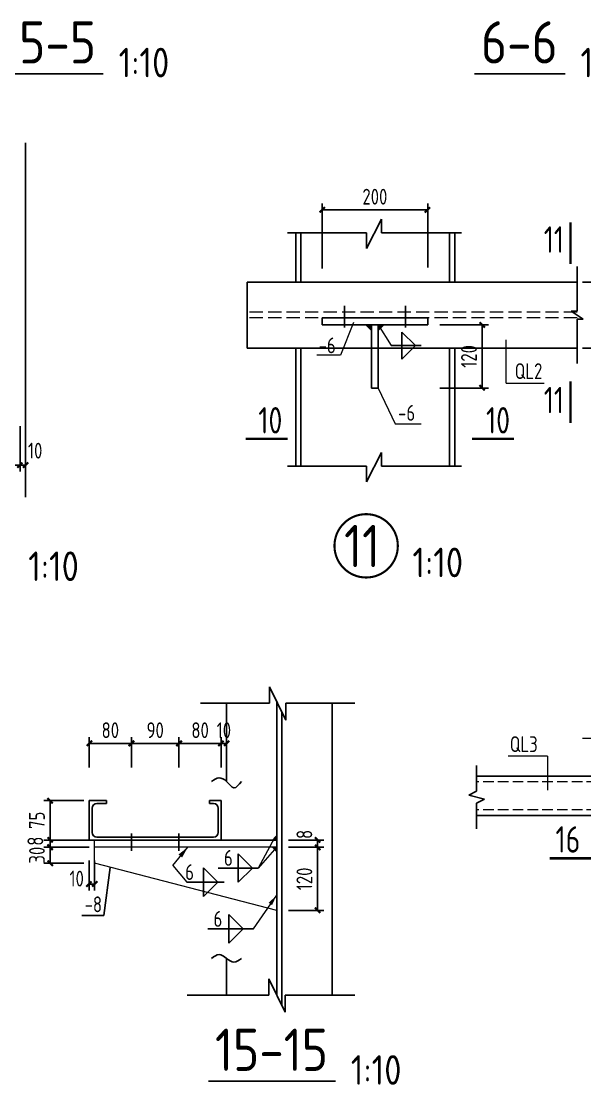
# Model space of a CAD drawing. Header units: millimetres. Extents: x 865490 to 879904, y 39442 to 44891.
# Drawn here: x 875517.9 to 875624.6, y 39645.5 to 39847 of the extents above; entities that cross this region are included whole.
import ezdxf

# ---------------------------------------------------------------- set-up
doc = ezdxf.new("R2010")
doc.units = ezdxf.units.MM
doc.header["$LTSCALE"] = 1000
doc.header["$MEASUREMENT"] = 0
doc.linetypes.add('DASH', pattern=[0.35, 0.25, -0.1])
for name, color, linetype, lineweight in [('1', 4, 'Continuous', 70), ('D3', 62, 'Continuous', 9), ('LZ', 64, 'Continuous', 9), ('数字', 3, 'Continuous', 9)]:
    doc.layers.add(name, color=color, linetype=linetype, lineweight=lineweight)
for name, color, linetype in [('D1', 112, 'Continuous'), ('D2', 6, 'Continuous'), ('DIM', 7, 'Continuous'), ('GJ', 6, 'Continuous'), ('Prof', 2, 'Continuous'), ('PUB_DIM', 3, 'Continuous'), ('THIN', 7, 'Continuous'), ('文字', 7, 'Continuous'), ('桩', 6, 'Continuous')]:
    doc.layers.add(name, color=color, linetype=linetype)
doc.styles.add('GBHZ', font='gbenor.shx', dxfattribs={"width": 0.9, "bigfont": 'gbcbig.shx'})
doc.dimstyles.new('Y10', dxfattribs={"dimscale": 0, "dimtxt": 3, "dimasz": 0.01, "dimexe": 1.2, "dimexo": 1, "dimgap": 1, "dimtad": 1, "dimdec": 0, "dimlfac": 10, "dimzin": 0, "dimdsep": 46, "dimtxsty": 'GBHZ', "dimblk1": 'DX', "dimblk2": 'DX', "dimsah": 1, "dimcen": 0.09, "dimdle": 1, "dimadec": 0, "dimazin": 0, "dimtfac": 1, "dimtdec": 0, "dimtix": 1, "dimtmove": 2, "dimatfit": 3, "dimldrblk": 'DX', "dimfxl": 0, "dimtolj": 1, "dimtzin": 0, "dimarcsym": 0})

# ---------------------------------------------------------------- blocks, each defined once
blk = doc.blocks.new('DX')
at = {"color": 0, "linetype": 'ByBlock', "const_width": 40}
blk.add_lwpolyline([(-54, -51), (46, 49)], dxfattribs=at)
blk = doc.blocks.new('*D279')
at = {"layer": 'Defpoints', "color": 0, "linetype": 'ByBlock', "transparency": 16777216}
for p in [(875530.77, 39699.39), (875523.37, 39691.89), (875530.77, 39691.89)]:
    blk.add_point(p, dxfattribs=at)
at = {"layer": 'DIM', "color": 0, "linetype": 'ByBlock', "lineweight": -2, "transparency": 16777216}
for p, q in [((875529.77, 39699.39), (875522.17, 39699.39)), ((875523.37, 39699.38), (875523.37, 39691.9)), ((875529.77, 39691.89), (875522.17, 39691.89))]:
    blk.add_line(p, q, dxfattribs=at)
at = {"layer": 'DIM', "color": 0, "linetype": 'ByBlock', "lineweight": -2, "transparency": 16777216, "xscale": 0.01, "yscale": 0.01, "zscale": 0.01}
for p, rotation in [((875523.37, 39699.39), 90), ((875523.37, 39691.89), 270)]:
    blk.add_blockref('DX', p, dxfattribs=dict(at, rotation=rotation))
at = {"layer": 'DIM', "color": 0, "linetype": 'ByBlock', "transparency": 16777216, "insert": (875520.87, 39695.64), "char_height": 3, "attachment_point": 5, "rotation": 90, "style": 'GBHZ'}
blk.add_mtext('\\A1;75', dxfattribs=at)
blk = doc.blocks.new('*D280')
at = {"layer": 'Defpoints', "color": 0, "linetype": 'ByBlock', "transparency": 16777216}
for p in [(875547.77, 39710.21), (875547.77, 39704.62), (875555.77, 39704.62)]:
    blk.add_point(p, dxfattribs=at)
at = {"layer": 'DIM', "color": 0, "linetype": 'ByBlock', "lineweight": -2, "transparency": 16777216}
for p, q in [((875547.77, 39705.62), (875547.77, 39711.41)), ((875555.76, 39710.21), (875547.78, 39710.21)), ((875555.77, 39705.62), (875555.77, 39711.41))]:
    blk.add_line(p, q, dxfattribs=at)
at = {"layer": 'DIM', "color": 0, "linetype": 'ByBlock', "lineweight": -2, "transparency": 16777216, "xscale": 0.01, "yscale": 0.01, "zscale": 0.01, "rotation": 180}
blk.add_blockref('DX', (875547.77, 39710.21), dxfattribs=at)
at = {"layer": 'DIM', "color": 0, "linetype": 'ByBlock', "lineweight": -2, "transparency": 16777216, "xscale": 0.01, "yscale": 0.01, "zscale": 0.01}
blk.add_blockref('DX', (875555.77, 39710.21), dxfattribs=at)
at = {"layer": 'DIM', "color": 0, "linetype": 'ByBlock', "transparency": 16777216, "insert": (875551.77, 39712.71), "char_height": 3, "attachment_point": 5, "style": 'GBHZ'}
blk.add_mtext('\\A1;80', dxfattribs=at)
blk = doc.blocks.new('*D281')
at = {"layer": 'Defpoints', "color": 0, "linetype": 'ByBlock', "transparency": 16777216}
for p in [(875538.77, 39710.21), (875538.77, 39704.62), (875547.77, 39704.62)]:
    blk.add_point(p, dxfattribs=at)
at = {"layer": 'DIM', "color": 0, "linetype": 'ByBlock', "lineweight": -2, "transparency": 16777216}
for p, q in [((875538.77, 39705.62), (875538.77, 39711.41)), ((875547.76, 39710.21), (875538.78, 39710.21)), ((875547.77, 39705.62), (875547.77, 39711.41))]:
    blk.add_line(p, q, dxfattribs=at)
at = {"layer": 'DIM', "color": 0, "linetype": 'ByBlock', "lineweight": -2, "transparency": 16777216, "xscale": 0.01, "yscale": 0.01, "zscale": 0.01, "rotation": 180}
blk.add_blockref('DX', (875538.77, 39710.21), dxfattribs=at)
at = {"layer": 'DIM', "color": 0, "linetype": 'ByBlock', "lineweight": -2, "transparency": 16777216, "xscale": 0.01, "yscale": 0.01, "zscale": 0.01}
blk.add_blockref('DX', (875547.77, 39710.21), dxfattribs=at)
at = {"layer": 'DIM', "color": 0, "linetype": 'ByBlock', "transparency": 16777216, "insert": (875543.27, 39712.71), "char_height": 3, "attachment_point": 5, "style": 'GBHZ'}
blk.add_mtext('\\A1;90', dxfattribs=at)
blk = doc.blocks.new('*D282')
at = {"layer": 'Defpoints', "color": 0, "linetype": 'ByBlock', "transparency": 16777216}
for p in [(875530.77, 39710.21), (875530.77, 39704.62), (875538.77, 39704.62)]:
    blk.add_point(p, dxfattribs=at)
at = {"layer": 'DIM', "color": 0, "linetype": 'ByBlock', "lineweight": -2, "transparency": 16777216}
for p, q in [((875530.77, 39705.62), (875530.77, 39711.41)), ((875538.76, 39710.21), (875530.78, 39710.21)), ((875538.77, 39705.62), (875538.77, 39711.41))]:
    blk.add_line(p, q, dxfattribs=at)
at = {"layer": 'DIM', "color": 0, "linetype": 'ByBlock', "lineweight": -2, "transparency": 16777216, "xscale": 0.01, "yscale": 0.01, "zscale": 0.01, "rotation": 180}
blk.add_blockref('DX', (875530.77, 39710.21), dxfattribs=at)
at = {"layer": 'DIM', "color": 0, "linetype": 'ByBlock', "lineweight": -2, "transparency": 16777216, "xscale": 0.01, "yscale": 0.01, "zscale": 0.01}
blk.add_blockref('DX', (875538.77, 39710.21), dxfattribs=at)
at = {"layer": 'DIM', "color": 0, "linetype": 'ByBlock', "transparency": 16777216, "insert": (875534.77, 39712.71), "char_height": 3, "attachment_point": 5, "style": 'GBHZ'}
blk.add_mtext('\\A1;80', dxfattribs=at)
blk = doc.blocks.new('*D283')
at = {"layer": 'Defpoints', "color": 0, "linetype": 'ByBlock', "transparency": 16777216}
for p in [(875567.5, 39691.89), (875567.5, 39690.54), (875574.02, 39690.54)]:
    blk.add_point(p, dxfattribs=at)
at = {"layer": 'DIM', "color": 0, "linetype": 'ByBlock', "lineweight": -2, "transparency": 16777216}
for p, q in [((875568.5, 39691.89), (875575.22, 39691.89)), ((875574.02, 39691.9), (875574.02, 39691.91)), ((875574.02, 39691.89), (875574.02, 39690.54)), ((875568.5, 39690.54), (875575.22, 39690.54)), ((875574.02, 39690.53), (875574.02, 39690.52))]:
    blk.add_line(p, q, dxfattribs=at)
at = {"layer": 'DIM', "color": 0, "linetype": 'ByBlock', "lineweight": -2, "transparency": 16777216, "xscale": 0.01, "yscale": 0.01, "zscale": 0.01}
for p, rotation in [((875574.02, 39691.89), 270), ((875574.02, 39690.54), 90)]:
    blk.add_blockref('DX', p, dxfattribs=dict(at, rotation=rotation))
at = {"layer": 'DIM', "color": 0, "linetype": 'ByBlock', "transparency": 16777216, "insert": (875571.52, 39692.97), "char_height": 3, "attachment_point": 5, "rotation": 90, "style": 'GBHZ'}
blk.add_mtext('\\A1;8', dxfattribs=at)
blk = doc.blocks.new('*D284')
at = {"layer": 'Defpoints', "color": 0, "linetype": 'ByBlock', "transparency": 16777216}
for p in [(875567.5, 39690.54), (875567.5, 39678.54), (875574.02, 39678.54)]:
    blk.add_point(p, dxfattribs=at)
at = {"layer": 'DIM', "color": 0, "linetype": 'ByBlock', "lineweight": -2, "transparency": 16777216}
for p, q in [((875568.5, 39690.54), (875575.22, 39690.54)), ((875574.02, 39690.53), (875574.02, 39678.55)), ((875568.5, 39678.54), (875575.22, 39678.54))]:
    blk.add_line(p, q, dxfattribs=at)
at = {"layer": 'DIM', "color": 0, "linetype": 'ByBlock', "lineweight": -2, "transparency": 16777216, "xscale": 0.01, "yscale": 0.01, "zscale": 0.01}
for p, rotation in [((875574.02, 39690.54), 90), ((875574.02, 39678.54), 270)]:
    blk.add_blockref('DX', p, dxfattribs=dict(at, rotation=rotation))
at = {"layer": 'DIM', "color": 0, "linetype": 'ByBlock', "transparency": 16777216, "insert": (875571.52, 39684.54), "char_height": 3, "attachment_point": 5, "rotation": 90, "style": 'GBHZ'}
blk.add_mtext('\\A1;120', dxfattribs=at)
blk = doc.blocks.new('*D285')
at = {"layer": 'Defpoints', "color": 0, "linetype": 'ByBlock', "transparency": 16777216}
for p in [(875530.77, 39689.01), (875531.77, 39689.01), (875531.77, 39683.57)]:
    blk.add_point(p, dxfattribs=at)
at = {"layer": 'DIM', "color": 0, "linetype": 'ByBlock', "lineweight": -2, "transparency": 16777216}
for p, q in [((875530.77, 39688.01), (875530.77, 39682.37)), ((875531.77, 39688.01), (875531.77, 39682.37)), ((875530.76, 39683.57), (875530.75, 39683.57)), ((875530.77, 39683.57), (875531.77, 39683.57)), ((875531.78, 39683.57), (875531.79, 39683.57))]:
    blk.add_line(p, q, dxfattribs=at)
at = {"layer": 'DIM', "color": 0, "linetype": 'ByBlock', "lineweight": -2, "transparency": 16777216, "xscale": 0.01, "yscale": 0.01, "zscale": 0.01}
blk.add_blockref('DX', (875530.77, 39683.57), dxfattribs=at)
at = {"layer": 'DIM', "color": 0, "linetype": 'ByBlock', "lineweight": -2, "transparency": 16777216, "xscale": 0.01, "yscale": 0.01, "zscale": 0.01, "rotation": 180}
blk.add_blockref('DX', (875531.77, 39683.57), dxfattribs=at)
at = {"layer": 'DIM', "color": 0, "linetype": 'ByBlock', "transparency": 16777216, "insert": (875528.4, 39684.6), "char_height": 3, "attachment_point": 5, "style": 'GBHZ'}
blk.add_mtext('\\A1;10', dxfattribs=at)
blk = doc.blocks.new('*D286')
at = {"layer": 'Defpoints', "color": 0, "linetype": 'ByBlock', "transparency": 16777216}
for p in [(875523.37, 39690.54), (875530.77, 39690.54), (875530.77, 39687.54)]:
    blk.add_point(p, dxfattribs=at)
at = {"layer": 'DIM', "color": 0, "linetype": 'ByBlock', "lineweight": -2, "transparency": 16777216}
for p, q in [((875529.77, 39690.54), (875522.17, 39690.54)), ((875523.37, 39690.55), (875523.37, 39690.56)), ((875523.37, 39687.54), (875523.37, 39690.54)), ((875529.77, 39687.54), (875522.17, 39687.54)), ((875523.37, 39687.53), (875523.37, 39687.52))]:
    blk.add_line(p, q, dxfattribs=at)
at = {"layer": 'DIM', "color": 0, "linetype": 'ByBlock', "lineweight": -2, "transparency": 16777216, "xscale": 0.01, "yscale": 0.01, "zscale": 0.01}
for p, rotation in [((875523.37, 39690.54), 270), ((875523.37, 39687.54), 90)]:
    blk.add_blockref('DX', p, dxfattribs=dict(at, rotation=rotation))
at = {"layer": 'DIM', "color": 0, "linetype": 'ByBlock', "transparency": 16777216, "insert": (875520.87, 39689.04), "char_height": 3, "attachment_point": 5, "rotation": 90, "style": 'GBHZ'}
blk.add_mtext('\\A1;30', dxfattribs=at)
blk = doc.blocks.new('*D287')
at = {"layer": 'Defpoints', "color": 0, "linetype": 'ByBlock', "transparency": 16777216}
for p in [(875531.83, 39691.89), (875523.37, 39690.54), (875531.77, 39690.54)]:
    blk.add_point(p, dxfattribs=at)
at = {"layer": 'DIM', "color": 0, "linetype": 'ByBlock', "lineweight": -2, "transparency": 16777216}
for p, q in [((875530.83, 39691.89), (875522.17, 39691.89)), ((875523.37, 39691.9), (875523.37, 39691.91)), ((875523.37, 39691.89), (875523.37, 39690.54)), ((875530.77, 39690.54), (875522.17, 39690.54)), ((875523.37, 39690.53), (875523.37, 39690.52))]:
    blk.add_line(p, q, dxfattribs=at)
at = {"layer": 'DIM', "color": 0, "linetype": 'ByBlock', "lineweight": -2, "transparency": 16777216, "xscale": 0.01, "yscale": 0.01, "zscale": 0.01}
for p, rotation in [((875523.37, 39691.89), 270), ((875523.37, 39690.54), 90)]:
    blk.add_blockref('DX', p, dxfattribs=dict(at, rotation=rotation))
at = {"layer": 'DIM', "color": 0, "linetype": 'ByBlock', "transparency": 16777216, "insert": (875520.58, 39691.69), "char_height": 3, "attachment_point": 5, "rotation": 90, "style": 'GBHZ'}
blk.add_mtext('\\A1;8', dxfattribs=at)
blk = doc.blocks.new('*D288')
at = {"layer": 'Defpoints', "color": 0, "linetype": 'ByBlock', "transparency": 16777216}
for p in [(875556.77, 39710.21), (875555.77, 39704.62), (875556.77, 39704.62)]:
    blk.add_point(p, dxfattribs=at)
at = {"layer": 'DIM', "color": 0, "linetype": 'ByBlock', "lineweight": -2, "transparency": 16777216}
for p, q in [((875555.76, 39710.21), (875555.75, 39710.21)), ((875555.77, 39705.62), (875555.77, 39711.41)), ((875555.77, 39710.21), (875556.77, 39710.21)), ((875556.77, 39705.62), (875556.77, 39711.41)), ((875556.78, 39710.21), (875556.79, 39710.21))]:
    blk.add_line(p, q, dxfattribs=at)
at = {"layer": 'DIM', "color": 0, "linetype": 'ByBlock', "lineweight": -2, "transparency": 16777216, "xscale": 0.01, "yscale": 0.01, "zscale": 0.01}
blk.add_blockref('DX', (875555.77, 39710.21), dxfattribs=at)
at = {"layer": 'DIM', "color": 0, "linetype": 'ByBlock', "lineweight": -2, "transparency": 16777216, "xscale": 0.01, "yscale": 0.01, "zscale": 0.01, "rotation": 180}
blk.add_blockref('DX', (875556.77, 39710.21), dxfattribs=at)
at = {"layer": 'DIM', "color": 0, "linetype": 'ByBlock', "transparency": 16777216, "insert": (875556.27, 39712.71), "char_height": 3, "attachment_point": 5, "style": 'GBHZ'}
blk.add_mtext('\\A1;10', dxfattribs=at)
blk = doc.blocks.new('*D308')
at = {"layer": 'Defpoints', "color": 0, "linetype": 'ByBlock', "transparency": 16777216}
for p in [(875510.63, 39771.07), (875517.68, 39771.31), (875510.63, 39762.92)]:
    blk.add_point(p, dxfattribs=at)
at = {"layer": 'DIM', "color": 0, "linetype": 'ByBlock', "lineweight": -2, "transparency": 16777216}
for p, q in [((875510.63, 39770.07), (875510.63, 39761.72)), ((875517.68, 39770.31), (875517.68, 39761.72)), ((875517.67, 39762.92), (875510.64, 39762.92))]:
    blk.add_line(p, q, dxfattribs=at)
at = {"layer": 'DIM', "color": 0, "linetype": 'ByBlock', "lineweight": -2, "transparency": 16777216, "xscale": 0.01, "yscale": 0.01, "zscale": 0.01, "rotation": 180}
blk.add_blockref('DX', (875510.63, 39762.92), dxfattribs=at)
at = {"layer": 'DIM', "color": 0, "linetype": 'ByBlock', "lineweight": -2, "transparency": 16777216, "xscale": 0.01, "yscale": 0.01, "zscale": 0.01}
blk.add_blockref('DX', (875517.68, 39762.92), dxfattribs=at)
at = {"layer": 'DIM', "color": 0, "linetype": 'ByBlock', "transparency": 16777216, "insert": (875514.16, 39765.42), "char_height": 3, "attachment_point": 5, "style": 'GBHZ'}
blk.add_mtext('\\A1;70', dxfattribs=at)
blk = doc.blocks.new('*D310')
at = {"layer": 'Defpoints', "color": 0, "linetype": 'ByBlock', "transparency": 16777216}
for p in [(875517.68, 39771.31), (875518.68, 39771.31), (875518.68, 39762.92)]:
    blk.add_point(p, dxfattribs=at)
at = {"layer": 'DIM', "color": 0, "linetype": 'ByBlock', "lineweight": -2, "transparency": 16777216}
for p, q in [((875517.68, 39770.31), (875517.68, 39761.72)), ((875518.68, 39770.31), (875518.68, 39761.72)), ((875517.67, 39762.92), (875517.66, 39762.92)), ((875517.68, 39762.92), (875518.68, 39762.92)), ((875518.69, 39762.92), (875518.7, 39762.92))]:
    blk.add_line(p, q, dxfattribs=at)
at = {"layer": 'DIM', "color": 0, "linetype": 'ByBlock', "lineweight": -2, "transparency": 16777216, "xscale": 0.01, "yscale": 0.01, "zscale": 0.01}
blk.add_blockref('DX', (875517.68, 39762.92), dxfattribs=at)
at = {"layer": 'DIM', "color": 0, "linetype": 'ByBlock', "lineweight": -2, "transparency": 16777216, "xscale": 0.01, "yscale": 0.01, "zscale": 0.01, "rotation": 180}
blk.add_blockref('DX', (875518.68, 39762.92), dxfattribs=at)
at = {"layer": 'DIM', "color": 0, "linetype": 'ByBlock', "transparency": 16777216, "insert": (875520.54, 39765.67), "char_height": 3, "attachment_point": 5, "style": 'GBHZ'}
blk.add_mtext('\\A1;10', dxfattribs=at)
blk = doc.blocks.new('*D984')
at = {"layer": 'Defpoints', "color": 0, "linetype": 'ByBlock', "transparency": 16777216}
for p in [(875594.87, 39811.28), (875574.87, 39799.17), (875594.87, 39799.38)]:
    blk.add_point(p, dxfattribs=at)
at = {"layer": 'DIM', "color": 0, "linetype": 'ByBlock', "lineweight": -2, "transparency": 16777216}
for p, q in [((875574.87, 39800.17), (875574.87, 39812.48)), ((875574.88, 39811.28), (875594.86, 39811.28)), ((875594.87, 39800.38), (875594.87, 39812.48))]:
    blk.add_line(p, q, dxfattribs=at)
at = {"layer": 'DIM', "color": 0, "linetype": 'ByBlock', "lineweight": -2, "transparency": 16777216, "xscale": 0.01, "yscale": 0.01, "zscale": 0.01, "rotation": 180}
blk.add_blockref('DX', (875574.87, 39811.28), dxfattribs=at)
at = {"layer": 'DIM', "color": 0, "linetype": 'ByBlock', "lineweight": -2, "transparency": 16777216, "xscale": 0.01, "yscale": 0.01, "zscale": 0.01}
blk.add_blockref('DX', (875594.87, 39811.28), dxfattribs=at)
at = {"layer": 'DIM', "color": 0, "linetype": 'ByBlock', "transparency": 16777216, "insert": (875584.87, 39813.78), "char_height": 3, "attachment_point": 5, "style": 'GBHZ'}
blk.add_mtext('\\A1;200', dxfattribs=at)
blk = doc.blocks.new('*D985')
at = {"layer": 'Defpoints', "color": 0, "linetype": 'ByBlock', "transparency": 16777216}
for p in [(875596.14, 39789.53), (875596.14, 39777.53), (875605.18, 39777.53)]:
    blk.add_point(p, dxfattribs=at)
at = {"layer": 'DIM', "color": 0, "linetype": 'ByBlock', "lineweight": -2, "transparency": 16777216}
for p, q in [((875597.14, 39789.53), (875606.38, 39789.53)), ((875605.18, 39789.52), (875605.18, 39777.54)), ((875597.14, 39777.53), (875606.38, 39777.53))]:
    blk.add_line(p, q, dxfattribs=at)
at = {"layer": 'DIM', "color": 0, "linetype": 'ByBlock', "lineweight": -2, "transparency": 16777216, "xscale": 0.01, "yscale": 0.01, "zscale": 0.01}
for p, rotation in [((875605.18, 39789.53), 90), ((875605.18, 39777.53), 270)]:
    blk.add_blockref('DX', p, dxfattribs=dict(at, rotation=rotation))
at = {"layer": 'DIM', "color": 0, "linetype": 'ByBlock', "transparency": 16777216, "insert": (875602.68, 39783.53), "char_height": 3, "attachment_point": 5, "rotation": 90, "style": 'GBHZ'}
blk.add_mtext('\\A1;120', dxfattribs=at)
blk = doc.blocks.new('*D986')
at = {"layer": 'Defpoints', "color": 0, "linetype": 'ByBlock', "transparency": 16777216}
for p in [(875623.16, 39797.6), (875623.16, 39785.1), (875631.26, 39785.1)]:
    blk.add_point(p, dxfattribs=at)
at = {"layer": 'DIM', "color": 0, "linetype": 'ByBlock', "lineweight": -2, "transparency": 16777216}
for p, q in [((875624.16, 39797.6), (875632.46, 39797.6)), ((875631.26, 39797.59), (875631.26, 39785.11)), ((875624.16, 39785.1), (875632.46, 39785.1))]:
    blk.add_line(p, q, dxfattribs=at)
at = {"layer": 'DIM', "color": 0, "linetype": 'ByBlock', "lineweight": -2, "transparency": 16777216, "xscale": 0.01, "yscale": 0.01, "zscale": 0.01}
for p, rotation in [((875631.26, 39797.6), 90), ((875631.26, 39785.1), 270)]:
    blk.add_blockref('DX', p, dxfattribs=dict(at, rotation=rotation))
at = {"layer": 'DIM', "color": 0, "linetype": 'ByBlock', "transparency": 16777216, "insert": (875628.76, 39791.35), "char_height": 3, "attachment_point": 5, "rotation": 90, "style": 'GBHZ'}
blk.add_mtext('\\A1;125', dxfattribs=at)

msp = doc.modelspace()

# ---------------------------------------------------------------- linework, layer by layer
at = {"color": 251}
msp.add_line((875518.683, 39756.879), (875518.683, 39823.993), dxfattribs=at)
at = {"linetype": 'ByBlock', "ltscale": 0.5, "const_width": 0.4}
msp.add_lwpolyline([(875577.215, 39747.641, 1), (875589.215, 39747.641, 1)], format="xyb", close=True, dxfattribs=at)
at = {"layer": '1', "color": 2, "const_width": 0.48}
for points in [[(875621.923, 39808.943), (875621.923, 39801.021)], [(875621.923, 39778.821), (875621.923, 39770.899)], [(875560.422, 39767.919), (875568.344, 39767.919)], [(875603.288, 39767.919), (875611.21, 39767.919)], [(875617.963, 39688.451), (875625.885, 39688.451)]]:
    msp.add_lwpolyline(points, dxfattribs=at)
at = {"layer": 'D1', "color": 251}
for p, q in [((875583.271, 39803.976), (875586.146, 39809.526)), ((875586.146, 39809.526), (875586.146, 39806.909)), ((875568.344, 39806.909), (875583.271, 39806.909)), ((875583.271, 39806.909), (875583.271, 39803.976)), ((875586.146, 39806.909), (875601.254, 39806.909)), ((875623.157, 39800.529), (875623.157, 39792.078)), ((875624.281, 39790.597), (875622.032, 39792.078)), ((875622.032, 39792.078), (875623.157, 39792.078)), ((875623.157, 39790.597), (875623.157, 39782.173)), ((875623.157, 39790.597), (875624.281, 39790.597)), ((875589.998, 39788.141), (875589.998, 39783.003)), ((875589.998, 39788.141), (875592.568, 39785.572)), ((875587.969, 39785.572), (875593.649, 39785.572)), ((875589.998, 39783.003), (875592.568, 39785.572)), ((875583.271, 39759.79), (875586.146, 39765.34)), ((875586.146, 39765.34), (875586.146, 39762.722)), ((875568.344, 39762.722), (875583.271, 39762.722)), ((875583.271, 39762.722), (875583.271, 39759.79)), ((875586.146, 39762.722), (875601.254, 39762.722)), ((875564.937, 39717.847, 5), (875564.937, 39720.933, 5)), ((875564.937, 39720.933, 5), (875568.015, 39714.611, 5)), ((875564.937, 39717.847, 5), (875551.831, 39717.847, 5)), ((875568.015, 39714.611, 5), (875568.015, 39717.847, 5)), ((875581.1, 39717.847, 5), (875568.015, 39717.847, 5)), ((875558.964, 39689.301, 5), (875558.964, 39683.892, 5)), ((875558.964, 39689.301, 5), (875561.668, 39686.596, 5)), ((875552.431, 39686.612, 5), (875552.431, 39681.203, 5)), ((875552.431, 39686.612, 5), (875555.136, 39683.908, 5)), ((875555.209, 39686.596, 5), (875562.755, 39686.596, 5)), ((875558.964, 39683.892, 5), (875561.668, 39686.596, 5)), ((875549.29, 39683.908, 5), (875556.312, 39683.908, 5)), ((875552.431, 39681.203, 5), (875555.136, 39683.908, 5)), ((875557.235, 39677.771, 5), (875559.939, 39675.067, 5)), ((875557.235, 39677.771, 5), (875557.235, 39672.362, 5)), ((875553.263, 39675.067, 5), (875561.89, 39675.067, 5)), ((875557.235, 39672.362, 5), (875559.939, 39675.067, 5)), ((875564.787, 39665.584, 5), (875567.864, 39659.263, 5)), ((875564.787, 39662.499, 5), (875564.787, 39665.584, 5)), ((875564.787, 39662.499, 5), (875549.341, 39662.499, 5)), ((875567.864, 39659.263, 5), (875567.864, 39662.499, 5)), ((875581.1, 39662.499, 5), (875567.864, 39662.499, 5))]:
    msp.add_line(p, q, dxfattribs=at)
at = {"layer": 'D2'}
for p, q in [((875569.874, 39806.909), (875569.874, 39797.603)), ((875570.874, 39806.909), (875570.874, 39797.603)), ((875598.982, 39806.909), (875598.982, 39797.603)), ((875599.982, 39806.909), (875599.982, 39797.603)), ((875560.672, 39797.603), (875623.157, 39797.603)), ((875574.874, 39790.818), (875574.874, 39789.533)), ((875574.874, 39790.818), (875594.874, 39790.818)), ((875594.874, 39790.818), (875594.874, 39789.533)), ((875574.874, 39789.533), (875594.874, 39789.533)), ((875584.232, 39789.533), (875584.232, 39777.53)), ((875585.517, 39777.53), (875585.517, 39789.533)), ((875560.672, 39785.103), (875623.157, 39785.103)), ((875569.874, 39785.103), (875569.874, 39762.722)), ((875570.874, 39785.103), (875570.874, 39762.722)), ((875598.982, 39785.103), (875598.982, 39762.722)), ((875599.982, 39785.103), (875599.982, 39762.722)), ((875584.232, 39777.53), (875585.517, 39777.53)), ((875566.272, 39718.19, 5), (875566.272, 39662.499, 5)), ((875556.772, 39717.847, 5), (875556.772, 39702.99, 5)), ((875567.272, 39716.136, 5), (875567.272, 39660.479, 5)), ((875576.772, 39717.847, 5), (875576.772, 39662.499, 5)), ((875640.973, 39704.028), (875604.133, 39704.028)), ((875534.033, 39699.39, 5), (875530.772, 39699.39, 5)), ((875530.772, 39691.891, 5), (875530.772, 39699.39, 5)), ((875531.342, 39693.356, 5), (875531.342, 39697.925, 5)), ((875534.033, 39698.826, 5), (875532.244, 39698.826, 5)), ((875534.033, 39698.826, 5), (875534.033, 39699.39, 5)), ((875555.776, 39699.39, 5), (875553.522, 39699.39, 5)), ((875553.522, 39698.826, 5), (875553.522, 39699.39, 5)), ((875554.311, 39698.826, 5), (875553.522, 39698.826, 5)), ((875555.212, 39693.356, 5), (875555.212, 39697.925, 5)), ((875555.776, 39691.891, 5), (875555.776, 39699.39, 5)), ((875604.133, 39696.53), (875640.973, 39696.53)), ((875566.272, 39691.891, 5), (875530.772, 39691.891, 5)), ((875554.311, 39692.455, 5), (875532.244, 39692.455, 5)), ((875538.772, 39689.863, 5), (875538.772, 39693.131, 5)), ((875547.772, 39689.863, 5), (875547.772, 39693.131, 5)), ((875556.772, 39669.488, 5), (875556.772, 39662.555, 5))]:
    msp.add_line(p, q, dxfattribs=at)
at = {"layer": 'D2', "linetype": 'Continuous'}
for p, q in [((875579.093, 39793.137), (875579.093, 39788.998)), ((875590.655, 39793.137), (875590.655, 39788.998))]:
    msp.add_line(p, q, dxfattribs=at)
at = {"layer": 'D2'}
for centre, start, end in [((875532.244, 39697.925, 5), 90, 180), ((875554.311, 39697.925, 5), 0, 90), ((875532.244, 39693.356, 5), 180, 270), ((875554.311, 39693.356, 5), 270, 0)]:
    msp.add_arc(centre, 0.902, start, end, dxfattribs=at)
at = {"layer": 'D3', "color": 251}
for p, q in [((875580.83, 39789.961), (875578.377, 39783.736)), ((875585.517, 39789.533), (875587.969, 39785.572)), ((875609.711, 39778.445), (875609.711, 39786.635)), ((875578.377, 39783.736), (875573.85, 39783.736)), ((875585.517, 39777.53), (875588.683, 39770.771)), ((875609.711, 39778.445), (875616.924, 39778.445)), ((875588.683, 39770.771), (875593.611, 39770.771)), ((875630.124, 39711.11), (875624.17, 39711.11)), ((875617.579, 39707.775), (875610.117, 39707.775)), ((875617.579, 39707.775), (875617.579, 39701.334)), ((875565.887, 39692.342, 5), (875562.755, 39686.596, 5)), ((875546.581, 39687.096, 5), (875549.447, 39690.539, 5)), ((875565.887, 39690.088, 5), (875562.755, 39686.596, 5)), ((875546.581, 39687.096, 5), (875549.29, 39683.908, 5)), ((875561.89, 39675.067, 5), (875566.272, 39681.472, 5))]:
    msp.add_line(p, q, dxfattribs=at)
at = {"layer": 'D3'}
for p, q in [((875583.162, 39789.533), (875584.232, 39788.462)), ((875586.587, 39789.533), (875585.517, 39788.462)), ((875531.772, 39687.539, 5), (875531.772, 39691.891, 5)), ((875566.272, 39692.793, 5), (875565.501, 39691.891, 5)), ((875566.272, 39690.539, 5), (875531.772, 39690.539, 5)), ((875566.272, 39689.638, 5), (875565.501, 39690.539, 5)), ((875566.272, 39678.542, 5), (875531.772, 39687.539, 5))]:
    msp.add_line(p, q, dxfattribs=at)
for points in [[(875583.162, 39789.533), (875584.232, 39789.533), (875584.232, 39788.462), (875584.232, 39789.533)], [(875586.587, 39789.533), (875585.517, 39789.533), (875585.517, 39788.462), (875585.517, 39789.533)], [(875566.272, 39692.793, 5), (875566.272, 39691.891, 5), (875565.501, 39691.891, 5), (875566.272, 39691.891, 5)], [(875566.272, 39689.638, 5), (875566.272, 39690.539, 5), (875565.501, 39690.539, 5), (875566.272, 39690.539, 5)]]:
    msp.add_solid(points, dxfattribs=at)
at = {"layer": 'D3', "color": 251}
for points in [[(875547.672, 39689.162, 5), (875549.447, 39690.539, 5), (875547.672, 39689.162, 5), (875548.356, 39688.575, 5)], [(875564.773, 39680.01, 5), (875566.272, 39681.472, 5), (875564.773, 39680.01, 5), (875565.389, 39679.557, 5)]]:
    msp.add_solid(points, dxfattribs=at)
at = {"layer": 'GJ', "linetype": 'Continuous'}
msp.add_line((875560.672, 39785.103), (875560.672, 39797.603), dxfattribs=at)
at = {"layer": 'LZ', "color": 251, "linetype": 'DASH', "ltscale": 0.01}
for p, q in [((875623.157, 39791.888), (875560.672, 39791.888)), ((875623.157, 39790.818), (875560.672, 39790.818))]:
    msp.add_line(p, q, dxfattribs=at)
at = {"layer": 'LZ', "color": 251, "linetype": 'DASH', "ltscale": 0.008}
for p, q in [((875640.973, 39702.958), (875604.133, 39702.958)), ((875640.973, 39697.6), (875604.133, 39697.6))]:
    msp.add_line(p, q, dxfattribs=at)
at = {"layer": 'Prof'}
for points in [[(875553.955, 39702.99, 5), (875555.364, 39703.694, 5), (875556.772, 39702.99, 5), (875558.181, 39701.786, 5), (875559.59, 39702.99, 5)], [(875553.955, 39669.488, 5), (875555.364, 39670.192, 5), (875556.772, 39669.488, 5), (875558.181, 39668.783, 5), (875559.59, 39669.488, 5)]]:
    msp.add_spline(points, degree=3, dxfattribs=at)
at = {"layer": 'THIN'}
for p, q in [((875604.133, 39706.028), (875604.133, 39701.148)), ((875604.133, 39701.148), (875602.633, 39700.398)), ((875602.633, 39700.398), (875605.633, 39699.648)), ((875605.633, 39699.648), (875604.133, 39698.898)), ((875604.133, 39698.898), (875604.133, 39694.03))]:
    msp.add_line(p, q, dxfattribs=at)
at = {"layer": '文字', "color": 6, "const_width": 0.32}
for points in [[(875516.248, 39837.066), (875533.462, 39837.066)], [(875603.714, 39837.066), (875620.929, 39837.066)], [(875553.351, 39646.216), (875577.432, 39646.216)]]:
    msp.add_lwpolyline(points, dxfattribs=at)
at = {"layer": '桩'}
for p in [(875534.745, 39686.712, 5), (875529.388, 39677.599, 5)]:
    msp.add_line(p, (875533.536, 39677.599, 5), dxfattribs=at)

# ---------------------------------------------------------------- texts
at = {"layer": 'PUB_DIM', "style": 'GBHZ', "width": 0.9}
for s, p in [('11', (875616.847, 39803.166)), ('11', (875616.847, 39772.755)), ('10', (875562.8, 39768.92)), ('10', (875605.918, 39768.92)), ('16', (875619.071, 39689.52))]:
    msp.add_text(s, height=5, dxfattribs=at).set_placement(p)
at = {"layer": '数字', "style": 'GBHZ', "width": 0.9}
for s, p in [('-6', (875574.214, 39784.123)), ('QL2', (875611.35, 39779.234)), ('-6', (875589.266, 39771.336)), ('QL3', (875610.42, 39708.564)), ('6', (875556.292, 39687.02, 5)), ('6', (875548.944, 39684.332, 5)), ('-8', (875529.901, 39678.218, 5)), ('6', (875554.313, 39675.462, 5))]:
    msp.add_text(s, height=3, dxfattribs=at).set_placement(p)
at = {"layer": '文字', "color": 6, "style": 'GBHZ'}
for s, height, p in [('5-5', 8, (875517.499, 39839.018)), ('6-6', 8, (875604.965, 39839.018)), ('1:10', 5.6, (875536.342, 39836.397)), ('1:10', 5.6, (875623.808, 39836.397)), ('11', 8, (875579.047, 39743.608)), ('1:10', 5.6, (875519.222, 39740.972)), ('1:10', 5.6, (875591.981, 39741.689, -0.009)), ('15-15', 8, (875554.602, 39648.167)), ('1:10', 5.6, (875580.312, 39645.546))]:
    msp.add_text(s, height=height, dxfattribs=at).set_placement(p)

# ---------------------------------------------------------------- dimensions: what is measured, and where the dimension line sits
at = {"layer": 'DIM', "linetype": 'ByBlock'}
for base, p1, p2, picture, middle in [((875594.874, 39811.278), (875574.874, 39799.168), (875594.874, 39799.382), '*D984', (875584.874, 39813.778)), ((875556.772, 39710.212, 5), (875555.772, 39704.615, 5), (875556.772, 39704.615, 5), '*D288', (875556.272, 39712.712, 5))]:
    dim = msp.add_linear_dim(base=base, p1=p1, p2=p2, dimstyle='Y10', override={"dimscale": 1}, dxfattribs=at)
    dim.commit()
    dim.dimension.update_dxf_attribs({"geometry": picture, "text_midpoint": middle})
for base, p1, p2, angle, picture, middle in [((875631.257, 39785.103), (875623.157, 39797.603), (875623.157, 39785.103), 270, '*D986', (875628.757, 39791.353)), ((875605.184, 39777.53), (875596.137, 39789.533), (875596.137, 39777.53), 270, '*D985', (875602.684, 39783.532)), ((875530.772, 39710.212, 5), (875538.772, 39704.615, 5), (875530.772, 39704.615, 5), 180, '*D282', (875534.772, 39712.712, 5)), ((875538.772, 39710.212, 5), (875547.772, 39704.615, 5), (875538.772, 39704.615, 5), 180, '*D281', (875543.272, 39712.712, 5)), ((875547.772, 39710.212, 5), (875555.772, 39704.615, 5), (875547.772, 39704.615, 5), 180, '*D280', (875551.772, 39712.712, 5)), ((875523.372, 39691.891, 5), (875530.772, 39699.39, 5), (875530.772, 39691.891, 5), 270, '*D279', (875520.872, 39695.641, 5)), ((875523.372, 39690.539, 5), (875530.772, 39687.539, 5), (875530.772, 39690.539, 5), 90, '*D286', (875520.872, 39689.039, 5)), ((875574.022, 39678.542, 5), (875567.504, 39690.539, 5), (875567.504, 39678.542, 5), 270, '*D284', (875571.522, 39684.541, 5))]:
    dim = msp.add_linear_dim(base=base, p1=p1, p2=p2, angle=angle, dimstyle='Y10', override={"dimscale": 1}, dxfattribs=at)
    dim.commit()
    dim.dimension.update_dxf_attribs({"geometry": picture, "text_midpoint": middle})
at = {"layer": 'DIM', "color": 0, "linetype": 'ByBlock'}
dim = msp.add_linear_dim(base=(875510.635, 39762.923), p1=(875517.683, 39771.312), p2=(875510.635, 39771.071), angle=180, dimstyle='Y10', override={"dimscale": 1}, dxfattribs=at)
dim.commit()
dim.dimension.update_dxf_attribs({"geometry": '*D308', "text_midpoint": (875514.159, 39765.423)})
dim = msp.add_linear_dim(base=(875518.683, 39762.923), p1=(875517.683, 39771.312), p2=(875518.683, 39771.312), dimstyle='Y10', override={"dimscale": 1}, dxfattribs=at)
dim.commit()
dim.dimension.update_dxf_attribs({"geometry": '*D310', "text_midpoint": (875520.538, 39765.668), "dimtype": 160})
at = {"layer": 'DIM', "linetype": 'ByBlock'}
for base, p1, p2, picture, middle in [((875574.022, 39690.539, 5), (875567.504, 39691.891, 5), (875567.504, 39690.539, 5), '*D283', (875571.522, 39692.973, 5)), ((875523.372, 39690.539, 5), (875531.826, 39691.891, 5), (875531.772, 39690.539, 5), '*D287', (875520.578, 39691.687, 5))]:
    dim = msp.add_linear_dim(base=base, p1=p1, p2=p2, angle=270, text='8', dimstyle='Y10', override={"dimscale": 1}, dxfattribs=at)
    dim.commit()
    dim.dimension.update_dxf_attribs({"geometry": picture, "text_midpoint": middle, "dimtype": 160})
dim = msp.add_linear_dim(base=(875531.772, 39683.57, 5), p1=(875530.772, 39689.011, 5), p2=(875531.772, 39689.011, 5), angle=180, dimstyle='Y10', override={"dimscale": 1}, dxfattribs=at)
dim.commit()
dim.dimension.update_dxf_attribs({"geometry": '*D285', "text_midpoint": (875528.397, 39684.598, 5), "dimtype": 160})

doc.saveas('drawing.dxf')
